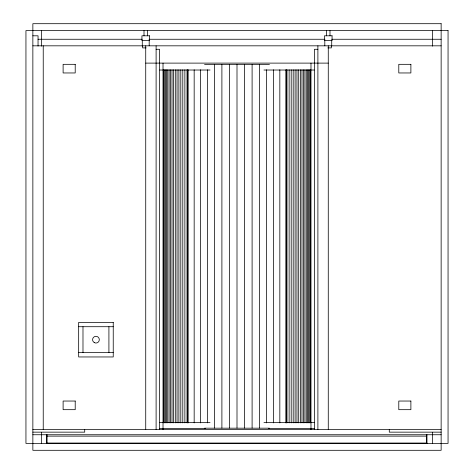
<?xml version="1.0" encoding="UTF-8"?>
<svg xmlns="http://www.w3.org/2000/svg" width="474" height="474" viewBox="0 0 474 474"><rect width="100%" height="100%" fill="white"/><g stroke="black" fill="none" stroke-linecap="round" stroke-linejoin="round"><path stroke-width="0.71" d="M32.86 35.799L38.044 35.799L38.044 46.096M38.039 39.259L142.324 39.259M148.984 39.259L325.016 39.259M331.676 39.259L441.14 39.259M32.86 45.824L441.14 45.824M146.081 47.898L142.621 47.898L142.621 45.824M327.919 47.898L331.379 47.898L331.379 45.824M156.106 49.284L159.56 49.284L159.56 429.557M317.894 49.284L314.44 49.284L314.44 429.557M145.731 63.113L328.269 63.113M204.549 64.494L269.451 64.494M159.797 70.022L210.035 70.022M263.965 70.022L314.203 70.022M78.666 326.71L113.239 326.71M78.666 352.638L113.239 352.638M159.797 422.642L210.035 422.642M263.965 422.642L314.203 422.642M204.549 428.176L269.451 428.176M159.774 428.52L205.592 428.52M268.408 428.52L314.226 428.52M32.86 429.557L441.14 429.557M32.86 432.152L84.716 432.152L84.716 429.557M441.14 432.152L389.284 432.152L389.284 429.557M32.86 434.741L441.14 434.741M47.033 436.127L426.618 436.127M46.689 443.042L426.967 443.042M432.495 30.614L432.495 46.15M432.495 432.288L432.495 443.386M426.967 434.741L426.967 443.386M426.618 434.741L426.618 443.042M331.723 40.64L331.723 45.824M329.993 30.614L329.993 35.799M328.269 45.824L328.269 429.557M326.539 30.614L326.539 35.799M324.809 40.64L324.809 45.824M317.894 45.824L317.894 429.557M310.98 63.113L310.98 429.557M310.654 69.773L310.654 422.897M309.7 69.773L309.7 422.897M308.645 69.773L308.645 422.897M307.496 69.773L307.496 422.897M306.257 69.773L306.257 422.897M304.918 69.773L304.918 422.897M303.496 69.773L303.496 422.897M301.985 69.773L301.985 422.897M300.392 69.773L300.392 422.897M298.709 69.773L298.709 422.897M296.949 69.773L296.949 422.897M295.106 69.773L295.106 422.897M293.187 69.773L293.187 422.897M291.196 69.773L291.196 422.897M289.128 69.773L289.128 422.897M286.995 69.773L286.995 422.897M286.444 69.773L286.444 422.897M285.828 69.773L285.828 422.897M279.832 69.773L279.832 422.897M273.391 69.773L273.391 422.897M266.578 69.773L266.578 422.897M259.456 64.588L259.456 428.075M252.103 64.588L252.103 428.075M244.59 64.588L244.59 428.075M237 64.588L237 428.075M229.41 64.588L229.41 428.075M221.897 64.588L221.897 428.075M214.544 64.588L214.544 428.075M207.422 69.773L207.422 422.897M200.609 69.773L200.609 422.897M194.168 69.773L194.168 422.897M188.172 69.773L188.172 422.897M187.556 69.773L187.556 422.897M187.005 69.773L187.005 422.897M184.872 69.773L184.872 422.897M182.804 69.773L182.804 422.897M180.813 69.773L180.813 422.897M178.894 69.773L178.894 422.897M177.051 69.773L177.051 422.897M175.291 69.773L175.291 422.897M173.608 69.773L173.608 422.897M172.015 69.773L172.015 422.897M170.504 69.773L170.504 422.897M169.082 69.773L169.082 422.897M167.743 69.773L167.743 422.897M166.504 69.773L166.504 422.897M165.355 69.773L165.355 422.897M164.3 69.773L164.3 422.897M163.346 69.773L163.346 422.897M163.02 63.113L163.02 429.557M156.106 45.824L156.106 429.557M149.192 40.64L149.192 45.824M147.461 30.614L147.461 35.799M145.731 45.824L145.731 429.557M144.007 30.614L144.007 35.799M142.277 40.64L142.277 45.824M108.913 326.71L108.913 352.638M82.986 326.71L82.986 352.638M47.033 434.741L47.033 443.042M46.689 434.741L46.689 443.386M43.235 45.824L43.235 429.557M41.505 30.614L41.505 46.15M41.505 432.288L41.505 443.386M441.14 23.7L32.86 23.7L32.86 450.3L441.14 450.3L441.14 23.7M448.054 30.614L25.946 30.614L25.946 443.386L448.054 443.386L448.054 30.614M149.535 35.799L141.933 35.799L141.933 40.64L149.535 40.64L149.535 35.799M332.067 35.799L324.465 35.799L324.465 40.64L332.067 40.64L332.067 35.799M75.212 64.322L63.113 64.322L63.113 72.96L75.212 72.96L75.212 64.322M410.887 64.322L398.788 64.322L398.788 72.96L410.887 72.96L410.887 64.322M113.239 322.391L78.666 322.391L78.666 356.958L113.239 356.958L113.239 322.391M75.212 401.04L63.113 401.04L63.113 409.678L75.212 409.678L75.212 401.04M410.887 401.04L398.788 401.04L398.788 409.678L410.887 409.678L410.887 401.04M94.267 342.595A3.371 3.371 0 0 0 99.321 339.674A3.371 3.371 0 0 0 94.267 336.753A3.371 3.371 0 0 0 94.267 342.595"/></g></svg>
